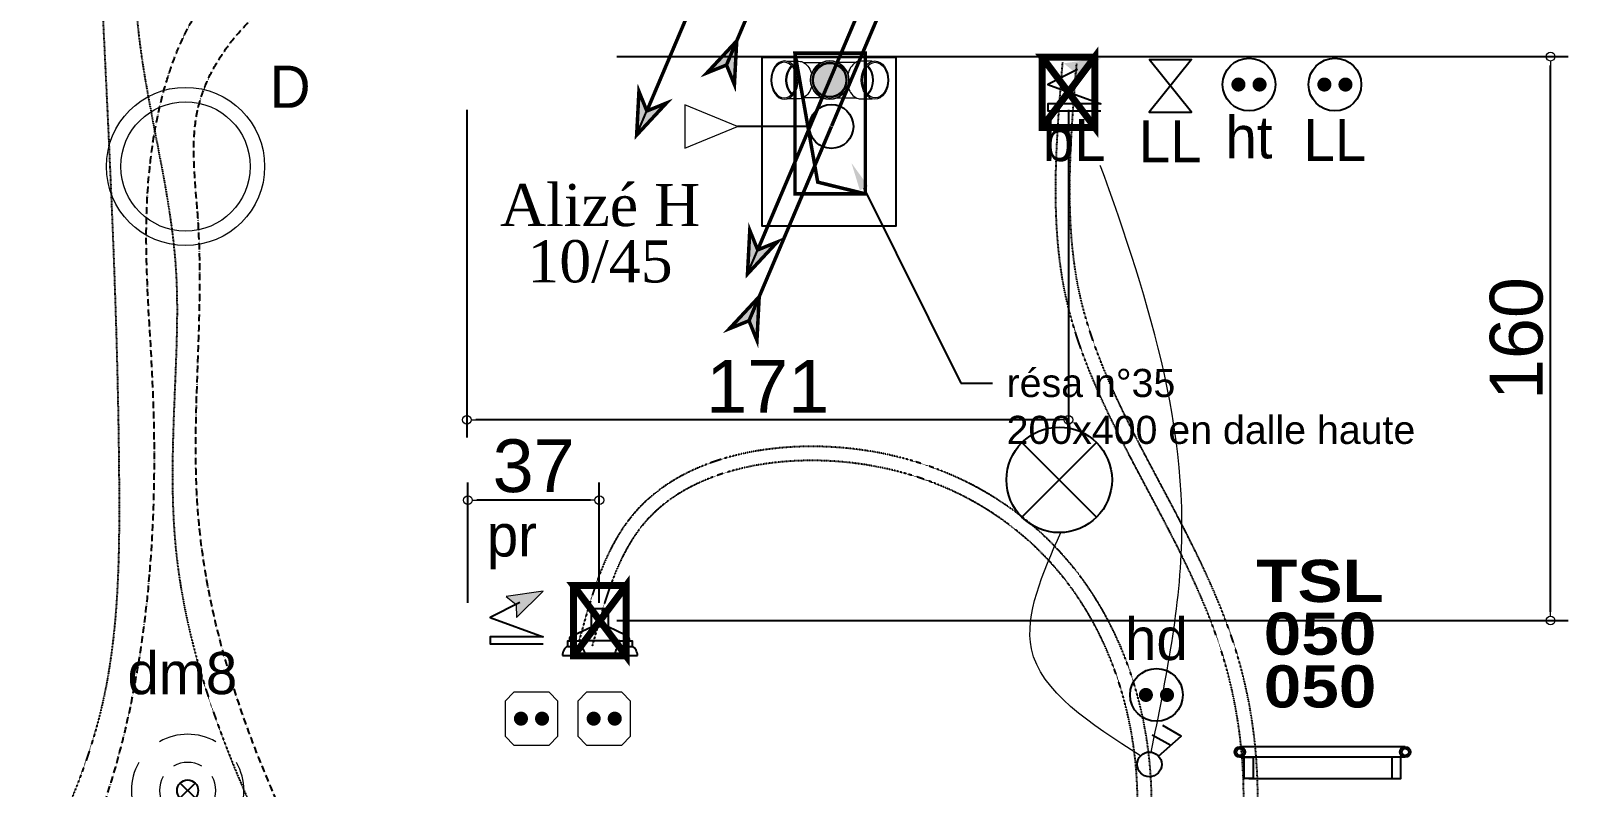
# Model space of a CAD drawing. Header units: millimetres. Extents: x 459337 to 526921, y -375392 to -289779.
# Drawn here: x 468187 to 472566, y -351679 to -349528 of the extents above; entities that cross this region are included whole.
import ezdxf
from ezdxf import colors
from ezdxf.entities.mleader import LeaderData, LeaderLine
from ezdxf.math import Vec2, Vec3

# ---------------------------------------------------------------- set-up
doc = ezdxf.new("R2010")
doc.units = ezdxf.units.MM
doc.set_wipeout_variables(frame=1)
doc.linetypes.add('prlm_ef', pattern=[0.165, 0.1, -0.065])
doc.linetypes.add('prlm_gaz', pattern=[36, 24, -3, 0, -3, 0, -3, 0, -3])
for name, color, linetype, lineweight in [('_GAZELEC-BOITE INCORPO', 36, 'Continuous', 18), ('_GAZELEC-RESERVATION', 1, 'Continuous', 18), ('_GAZELEC-RESERVATION 2', 132, 'Continuous', 18)]:
    doc.layers.add(name, color=color, linetype=linetype, lineweight=lineweight)
for name, color, linetype in [('_GAZELEC-EAU CHAUDE', 1, 'Continuous'), ('GAZ-EU FLECHE', 42, 'Continuous'), ('GAZ-FLECHE VMC', 93, 'Continuous'), ('prlm-CHAUFF-CONV', 20, 'Continuous'), ('prlm-EAU-CHU', 42, 'Continuous'), ('prlm-EAU-EF', 161, 'Continuous'), ('prlm-EAU-EUEV', 25, 'Continuous'), ('prlm-ELEC-CFO', 201, 'Continuous'), ('prlm-GAZ', 20, 'Continuous'), ('prlm-GT', 242, 'Continuous'), ('prlm-MOD', 64, 'Continuous'), ('prlm-VMC', 93, 'Continuous')]:
    doc.layers.add(name, color=color, linetype=linetype)
doc.layers.add('prlm-ZEROPLOT', color=254, linetype='Continuous', plot=False)
doc.styles.add('Arial', font='arial.ttf')
doc.styles.add('prlm-chauff-rad', font='ariblk.ttf', dxfattribs={"height": 12})
doc.styles.add('prlm-elec-cfo', font='comic.ttf', dxfattribs={"height": 12})
doc.styles.add('prlm-vmc', font='pala.ttf', dxfattribs={"height": 14})
doc.styles.get("Standard").update_dxf_attribs({"font": 'arial.ttf'})
doc.dimstyles.new('200', dxfattribs={"dimtxt": 150, "dimasz": 25, "dimexe": 50, "dimexo": 50, "dimgap": 20, "dimtad": 1, "dimdec": 0, "dimlfac": 0.1, "dimdsep": 46, "dimtxsty": 'Arial', "dimblk1": 'DOTBLANK', "dimblk2": 'DOTBLANK', "dimsah": 1, "dimcen": 25, "dimclrd": 5, "dimclre": 5, "dimadec": 0, "dimazin": 0, "dimtfac": 1, "dimtdec": 0, "dimtmove": 0, "dimatfit": 3, "dimldrblk": 'DOTBLANK', "dimfxl": 50, "dimtolj": 1, "dimtzin": 0, "dimarcsym": 0})

# ---------------------------------------------------------------- blocks, each defined once
blk = doc.blocks.new('xi.eu')
at = {"layer": 'prlm-EAU-EUEV', "linetype": 'ByBlock', "lineweight": -2}
h = blk.add_hatch(color=0, dxfattribs=at)
edge = h.paths.add_edge_path()
edge.add_arc((0, 0), 5, 0, 360)
at = {"layer": 'prlm-EAU-EUEV', "color": 0, "linetype": 'ByBlock', "lineweight": 5}
blk.add_circle((0, 0), 5, dxfattribs=at)
blk = doc.blocks.new('xi.cee1')
at = {"layer": 'prlm-EAU-CHU', "color": 0, "lineweight": 13}
for p, q in [((7.43, 5), (2.17, 5)), ((12.09, 5.34), (8.77, 5.34)), ((2.17, -5), (7.43, -5)), ((8.77, -5.34), (12.09, -5.34))]:
    blk.add_line(p, q, dxfattribs=at)
for radius in [5.45, 4.69]:
    blk.add_circle((0, 0), radius, dxfattribs=at)
for centre, radius, start, end in [((10.09, 0.78), 4.99, 122.4397, 169.5051), ((8.79, 2.49), 2.86, 90.508, 118.9381), ((6.35, 0), 5.87, 317.8112, 42.1667), ((6.14, 0), 6.3, 318.9248, 41.0752), ((10.09, -0.78), 4.99, 190.4949, 237.5603), ((8.79, -2.49), 2.86, 241.0619, 269.492)]:
    blk.add_arc(centre, radius, start, end, dxfattribs=at)
for centre, major_axis, ratio in [((12.84, 0), (0, -5.44), 0.708306), ((12.94, 0), (0, -5.05), 0.707331)]:
    blk.add_ellipse(centre, major_axis=major_axis, ratio=ratio, dxfattribs=at)
blk = doc.blocks.new('xi.be')
at = {"layer": 'prlm-VMC', "color": 0, "linetype": 'ByBlock', "lineweight": 5, "flags": 128}
blk.add_lwpolyline([(-6.17, -15), (6.17, -15), (0, 0)], close=True, dxfattribs=at)
at = {"layer": 'prlm-VMC', "color": 0, "linetype": 'ByBlock', "lineweight": 5}
blk.add_solid([(0, -1), (5.17, -14), (-5.17, -14), (0, -1)], dxfattribs=at)
blk = doc.blocks.new('xi.LLrob')
at = {"layer": 'prlm-EAU-EF', "color": 0}
blk.add_lwpolyline([(-6, 7.5), (6, 7.5), (-6, -7.5), (6, -7.5)], close=True, dxfattribs=at)
blk = doc.blocks.new('xi.LL')
at = {"color": 0, "lineweight": 5}
blk.add_wipeout([(-7.5, -7.5), (7.5, -7.5), (7.5, 7.5), (-7.5, 7.5)], dxfattribs=at).dxf.layer = 'prlm-ELEC-CFO'
at = {"layer": 'prlm-ELEC-CFO', "color": 0, "linetype": 'ByBlock', "lineweight": 5, "const_width": 2}
for points in [[(-4, 0, 1), (-2, 0, 1)], [(2, 0, 1), (4, 0, 1)]]:
    blk.add_lwpolyline(points, format="xyb", close=True, dxfattribs=at)
at = {"layer": 'prlm-ELEC-CFO', "color": 0, "linetype": 'ByBlock', "lineweight": -2}
blk.add_circle((0, 0), 7.5, dxfattribs=at)
blk = doc.blocks.new('xi.PCHT')
at = {"color": 0, "lineweight": 5}
blk.add_wipeout([(-7.5, -7.5), (7.5, -7.5), (7.5, 7.5), (-7.5, 7.5)], dxfattribs=at).dxf.layer = 'prlm-ELEC-CFO'
at = {"layer": 'prlm-ELEC-CFO', "color": 0, "linetype": 'ByBlock', "lineweight": 5, "const_width": 2}
for points in [[(-4, 0, 1), (-2, 0, 1)], [(2, 0, 1), (4, 0, 1)]]:
    blk.add_lwpolyline(points, format="xyb", close=True, dxfattribs=at)
at = {"layer": 'prlm-ELEC-CFO', "color": 0, "linetype": 'ByBlock', "lineweight": -2}
blk.add_circle((0, 0), 7.5, dxfattribs=at)
blk = doc.blocks.new('xi.PCHD')
at = {"color": 0, "lineweight": 5}
blk.add_wipeout([(-7.5, -7.5), (7.5, -7.5), (7.5, 7.5), (-7.5, 7.5)], dxfattribs=at).dxf.layer = 'prlm-ELEC-CFO'
at = {"layer": 'prlm-ELEC-CFO', "color": 0, "linetype": 'ByBlock', "lineweight": 5, "const_width": 2}
for points in [[(-4, 0, 1), (-2, 0, 1)], [(2, 0, 1), (4, 0, 1)]]:
    blk.add_lwpolyline(points, format="xyb", close=True, dxfattribs=at)
at = {"layer": 'prlm-ELEC-CFO', "color": 0, "linetype": 'ByBlock', "lineweight": -2}
blk.add_circle((0, 0), 7.5, dxfattribs=at)
blk = doc.blocks.new('xi.PR')
at = {"layer": 'prlm-ELEC-CFO', "lineweight": 5}
blk.add_hatch(color=0, dxfattribs=at).paths.add_polyline_path([(-3, 6), (-0.1, 3.7), (0, 0), (7.5, 7.5)])
at = {"layer": 'prlm-ELEC-CFO', "color": 0, "lineweight": 5, "flags": 128}
blk.add_lwpolyline([(-3, 6), (-0.1, 3.7), (0, 0), (7.5, 7.5)], close=True, dxfattribs=at)
at = {"layer": 'prlm-ELEC-CFO', "color": 0}
blk.add_lwpolyline([(0.95, 4.23), (-7.5, 0), (7.5, -5.5), (-7.5, -5.5), (-7.5, -7.5), (7.5, -7.5)], dxfattribs=at)
blk = doc.blocks.new('xi.DA')
at = {"layer": 'prlm-ELEC-CFO', "color": 0}
for points in [[(0.61, -1.67), (7.04, 4.05), (1.81, 7.01)], [(4.05, 1.39), (-1.17, 4.34)]]:
    blk.add_lwpolyline(points, dxfattribs=at)
blk.add_circle((-2, -4), 3.5, dxfattribs=at)
blk = doc.blocks.new('xi.PTCE')
at = {"layer": 'prlm-ELEC-CFO', "color": 0}
for points in [[(-10.61, 10.61), (10.61, -10.61)], [(10.61, 10.61), (-10.61, -10.61)]]:
    blk.add_lwpolyline(points, dxfattribs=at)
at = {"layer": 'prlm-ELEC-CFO', "color": 0, "linetype": 'ByBlock'}
blk.add_circle((0, 0), 15, dxfattribs=at)
blk = doc.blocks.new('xi.BL')
at = {"color": 0, "lineweight": 5}
blk.add_wipeout([(-7.5, -7.5), (7.5, -7.5), (7.5, 7.5), (-7.5, 7.5)], dxfattribs=at).dxf.layer = 'prlm-ELEC-CFO'
at = {"layer": 'prlm-ELEC-CFO', "lineweight": 5}
blk.add_hatch(color=0, dxfattribs=at).paths.add_polyline_path([(-3, 6), (-0.1, 3.7), (0, 0), (7.5, 7.5)])
at = {"layer": 'prlm-ELEC-CFO', "color": 0}
blk.add_lwpolyline([(0.95, 4.23), (-7.5, 0), (7.5, -5.5), (-7.5, -5.5), (-7.5, -7.5), (7.5, -7.5)], dxfattribs=at)
blk = doc.blocks.new('xi.dchrob')
at = {"layer": 'prlm-MOD', "color": 161}
for p, q in [((8.16, -2.3), (8.16, 2.3)), ((13.38, 1.16), (13.38, -1.16))]:
    blk.add_line(p, q, dxfattribs=at)
for points in [[(0, 10.66), (0, 4.16)], [(4.19, -5.66), (4.19, 5.66)], [(5.77, 7.56), (8.16, 2.38)], [(0, -4.16), (0, -10.66)], [(5.77, -7.26), (8.16, -2.37)]]:
    blk.add_lwpolyline(points, dxfattribs=at)
for points in [[(2.5, 9.16), (4.19, 9.16), (4.19, 5.66), (2.5, 5.66)], [(13.38, -2.37), (8.16, -2.37), (8.16, 2.38), (13.38, 2.38)], [(2.5, -5.66), (4.19, -5.66), (4.19, -9.16), (2.5, -9.16)]]:
    blk.add_lwpolyline(points, close=True, dxfattribs=at)
for centre, radius, start, end in [((0, 7.41), 3.25, 32.579, 90), ((0, 7.41), 3.25, 270, 327.421), ((4.65, 7.56), 1.13, 0, 114.0743), ((0, -7.41), 3.25, 32.579, 90), ((4.65, -7.26), 1.13, 245.9257, 360), ((0, -7.41), 3.25, 270, 327.421)]:
    blk.add_arc(centre, radius, start, end, dxfattribs=at)
blk = doc.blocks.new('xi.PCGTL')
at = {"layer": 'prlm-ELEC-CFO', "color": 0, "lineweight": 0}
blk.add_lwpolyline([(-7.5, -5), (-5, -7.5), (5, -7.5), (7.5, -5), (7.5, 5), (5, 7.5), (-5, 7.5), (-7.5, 5)], close=True, dxfattribs=at)
at = {"layer": 'prlm-ELEC-CFO', "color": 0, "linetype": 'ByBlock', "lineweight": 5, "const_width": 2}
for points in [[(-4, 0, 1), (-2, 0, 1)], [(2, 0, 1), (4, 0, 1)]]:
    blk.add_lwpolyline(points, format="xyb", close=True, dxfattribs=at)
blk = doc.blocks.new('xi.tsl-050-050')
at = {"layer": 'prlm-CHAUFF-CONV', "linetype": 'ByBlock', "lineweight": -2}
h = blk.add_hatch(color=0, dxfattribs=at)
edge = h.paths.add_edge_path()
edge.add_arc((-23.5, 7.5), 1.5, 0, 360)
edge = h.paths.add_edge_path(flags=17)
edge.add_arc((-23.5, 7.5), 1, 0, 360)
edge = h.paths.add_edge_path()
edge.add_arc((23.5, 7.5), 1.5, 0, 360)
edge = h.paths.add_edge_path(flags=17)
edge.add_arc((23.5, 7.5), 1, 0, 360)
at = {"layer": 'prlm-CHAUFF-CONV', "color": 0, "linetype": 'ByBlock', "lineweight": -2, "flags": 128}
for points in [[(23.5, 9), (-23.5, 9)], [(23.5, 6), (-23.5, 6)]]:
    blk.add_lwpolyline(points, dxfattribs=at)
at = {"layer": 'prlm-CHAUFF-CONV', "color": 0, "linetype": 'ByBlock', "lineweight": -2}
for points in [[(-19.73, 0), (-22.27, 0), (-22.27, 6), (-19.73, 6)], [(19.73, 0), (22.27, 0), (22.27, 6), (19.73, 6)]]:
    blk.add_lwpolyline(points, close=True, dxfattribs=at)
for centre, radius in [((-23.5, 7.5), 1.5), ((23.5, 7.5), 1.5), ((-23.5, 7.5), 1), ((23.5, 7.5), 1)]:
    blk.add_circle(centre, radius, dxfattribs=at)
at = {"layer": 'prlm-ZEROPLOT', "linetype": 'ByBlock', "lineweight": -2, "flags": 128}
blk.add_lwpolyline([(-21, 0), (21, 0)], dxfattribs=at)
blk = doc.blocks.new('xi.dm8')
at = {"layer": 'prlm-ELEC-CFO', "color": 0}
for points in [[(-2.12, 2.12), (2.12, -2.12)], [(2.12, 2.12), (-2.12, -2.12)]]:
    blk.add_lwpolyline(points, dxfattribs=at)
blk.add_circle((0, 0), 3, dxfattribs=at)
at = {"layer": 'prlm-ELEC-CFO', "color": 0, "lineweight": 13}
for radius, start, end in [(16, 60, 120), (16, 150, 210), (8, 60, 120), (16, 330, 30), (8, 150, 210), (8, 330, 30), (8, 240, 300), (16, 240, 300)]:
    blk.add_arc((0, 0), radius, start, end, dxfattribs=at)
blk = doc.blocks.new('xi.lumD')
at = {"layer": 'prlm-ELEC-CFO', "color": 0, "linetype": 'ByBlock', "lineweight": 13}
for radius in [22.49, 18.39]:
    blk.add_circle((0, 0), radius, dxfattribs=at)
blk = doc.blocks.new('FLECHE2')
h = blk.add_hatch(color=256)
h.dxf.hatch_style = 1
h.paths.add_polyline_path([(496271.9, -370023.3), (496278.4, -369899.2), (496300.9, -369954.8), (496356.5, -369932.3)])
at = {"const_width": 10}
for points in [[(496066.7, -370507.2), (496300.9, -369954.8), (496356.5, -369932.3), (496271.9, -370023.3), (496300.9, -369954.8), (496278.4, -369899.2), (496271.9, -370023.3), (496356.5, -369932.3), (496300.9, -369954.8), (496278.4, -369899.2), (496271.9, -370023.3)], [(496271.9, -370023.3), (496278.4, -369899.2), (496300.9, -369954.8), (496356.5, -369932.3), (496271.9, -370023.3)]]:
    blk.add_lwpolyline(points, dxfattribs=at)
blk = doc.blocks.new('FLECHE1')
h = blk.add_hatch(color=256)
h.dxf.hatch_style = 1
h.paths.add_polyline_path([(495907.1, -370439.6), (495913.6, -370315.5), (495936.1, -370371.1), (495991.7, -370348.6)])
for p, q in [((495907.1, -370439.6), (496141.3, -369887.2)), ((495913.6, -370315.5), (495907.1, -370439.6)), ((495913.6, -370315.5), (495907.1, -370439.6)), ((495991.7, -370348.6), (495907.1, -370439.6)), ((495907.1, -370439.6), (495991.7, -370348.6)), ((495936.1, -370371.1), (495913.6, -370315.5)), ((495936.1, -370371.1), (495913.6, -370315.5)), ((495936.1, -370371.1), (495991.7, -370348.6)), ((495991.7, -370348.6), (495936.1, -370371.1)), ((495907.1, -370439.6), (495936.1, -370371.1))]:
    blk.add_line(p, q)
at = {"const_width": 10}
for points in [[(495936.1, -370371.1), (496141.3, -369887.2)], [(495907.1, -370439.6), (495913.6, -370315.5), (495936.1, -370371.1), (495991.7, -370348.6), (495907.1, -370439.6)]]:
    blk.add_lwpolyline(points, dxfattribs=at)
blk = doc.blocks.new('_DOTBLANK')
at = {"color": 0, "linetype": 'ByBlock'}
blk.add_line((-0.5, 0), (-1, 0), dxfattribs=at)
blk.add_circle((0, 0), 0.5, dxfattribs=at)
blk = doc.blocks.new('*D124')
at = {"layer": '_GAZELEC-BOITE INCORPO', "color": 5, "lineweight": -2, "transparency": 16777216}
for p, q in [((469426.4, -349753), (469426.4, -350684.6)), ((471136.5, -349753), (471136.5, -350684.6)), ((471111.5, -350634.6), (469451.4, -350634.6))]:
    blk.add_line(p, q, dxfattribs=at)
at = {"layer": '_GAZELEC-BOITE INCORPO', "color": 5, "lineweight": -2, "transparency": 16777216, "xscale": 25, "yscale": 25, "zscale": 25, "rotation": 180}
blk.add_blockref('_DOTBLANK', (469426.4, -350634.6), dxfattribs=at)
at = {"layer": '_GAZELEC-BOITE INCORPO', "color": 5, "lineweight": -2, "transparency": 16777216, "xscale": 25, "yscale": 25, "zscale": 25}
blk.add_blockref('_DOTBLANK', (471136.5, -350634.6), dxfattribs=at)
at = {"layer": '_GAZELEC-BOITE INCORPO', "color": 0, "transparency": 16777216, "insert": (470281.5, -350539.3), "char_height": 150, "attachment_point": 5, "style": 'Arial'}
blk.add_mtext('\\A1;171', dxfattribs=at)
blk = doc.blocks.new('*D125')
at = {"layer": '_GAZELEC-BOITE INCORPO', "color": 5, "lineweight": -2, "transparency": 16777216}
for p, q in [((469429.3, -351155.1), (469429.3, -350812.9)), ((469802.9, -351155.1), (469802.9, -350812.9)), ((469777.9, -350862.9), (469454.3, -350862.9))]:
    blk.add_line(p, q, dxfattribs=at)
at = {"layer": '_GAZELEC-BOITE INCORPO', "color": 5, "lineweight": -2, "transparency": 16777216, "xscale": 25, "yscale": 25, "zscale": 25, "rotation": 180}
blk.add_blockref('_DOTBLANK', (469429.3, -350862.9), dxfattribs=at)
at = {"layer": '_GAZELEC-BOITE INCORPO', "color": 5, "lineweight": -2, "transparency": 16777216, "xscale": 25, "yscale": 25, "zscale": 25}
blk.add_blockref('_DOTBLANK', (469802.9, -350862.9), dxfattribs=at)
at = {"layer": '_GAZELEC-BOITE INCORPO', "color": 0, "transparency": 16777216, "insert": (469616.1, -350766.2), "char_height": 150, "attachment_point": 5, "style": 'Arial'}
blk.add_mtext('\\A1;37', dxfattribs=at)
blk = doc.blocks.new('*D126')
at = {"layer": '_GAZELEC-BOITE INCORPO', "color": 5, "lineweight": -2, "transparency": 16777216}
for p, q in [((469852.8, -349601.8), (472557.2, -349601.8)), ((472507.2, -351180.1), (472507.2, -349626.8)), ((469852.9, -351205.1), (472557.2, -351205.1))]:
    blk.add_line(p, q, dxfattribs=at)
at = {"layer": '_GAZELEC-BOITE INCORPO', "color": 5, "lineweight": -2, "transparency": 16777216, "xscale": 25, "yscale": 25, "zscale": 25}
for p, rotation in [((472507.2, -349601.8), 90), ((472507.2, -351205.1), 270)]:
    blk.add_blockref('_DOTBLANK', p, dxfattribs=dict(at, rotation=rotation))
at = {"layer": '_GAZELEC-BOITE INCORPO', "color": 0, "transparency": 16777216, "insert": (472410.6, -350403.5), "char_height": 150, "attachment_point": 5, "rotation": 90, "style": 'Arial'}
blk.add_mtext('\\A1;160', dxfattribs=at)

msp = doc.modelspace()

# ---------------------------------------------------------------- linework, layer by layer
at = {"layer": '_GAZELEC-BOITE INCORPO', "const_width": 20}
msp.add_lwpolyline([(469779.331, -351105.969), (469729.331, -351105.973), (469729.343, -351305.966), (469879.343, -351305.963), (469879.331, -351105.963), (469729.331, -351105.973), (469879.343, -351305.963), (469879.325, -351105.963), (469729.343, -351305.966)], dxfattribs=at)
at = {"layer": '_GAZELEC-RESERVATION 2', "const_width": 10}
msp.add_lwpolyline([(470459.024, -349592.064), (470359.024, -349592.064), (470359.024, -349992.064), (470559.024, -349992.064), (470559.024, -349592.064), (470359.024, -349592.064), (470423.86, -349958.75), (470559.024, -349992.064)], dxfattribs=at)
at = {"layer": 'prlm-ELEC-CFO', "lineweight": 13}
msp.add_spline([(472219.618, -351858.117), (472278.396, -352123.413), (473344.403, -352155.839), (474292.958, -351295.984)], degree=3, dxfattribs=at)
at = {"layer": 'prlm-GT', "ltscale": 50}
msp.add_lwpolyline([(470265.944, -349603.06), (470646.13, -349603.06), (470646.13, -350083.841), (470265.944, -350083.841)], close=True, dxfattribs=at)
at = {"layer": 'prlm-VMC'}
msp.add_lwpolyline([(470400.193, -349800.436), (470195.786, -349800.527)], dxfattribs=at)
msp.add_circle((470462.693, -349800.436), 62.5, dxfattribs=at)

# ---------------------------------------------------------------- block references
at = {"layer": 'GAZ-EU FLECHE'}
for name, p in [('FLECHE2', (-25608.299, 20839.783)), ('FLECHE1', (-25998.046, 20614.679)), ('FLECHE1', (-25682.939, 20219.721))]:
    msp.add_blockref(name, p, dxfattribs=at)
at = {"layer": 'GAZ-FLECHE VMC', "rotation": 180}
for name, p in [('FLECHE2', (966465.361, -719580.44)), ('FLECHE1', (966604.536, -719686.498))]:
    msp.add_blockref(name, p, dxfattribs=at)
at = {"layer": 'prlm-CHAUFF-CONV', "xscale": 10, "yscale": 10, "zscale": 10}
msp.add_blockref('xi.tsl-050-050', (471859.076, -351654.131), dxfattribs=at)
at = {"layer": 'prlm-EAU-CHU', "yscale": 10, "zscale": 10}
for xscale in [-10, 10]:
    msp.add_blockref('xi.cee1', (470457.84, -349668.564), dxfattribs=dict(at, xscale=xscale))
at = {"layer": 'prlm-EAU-EF', "xscale": 10, "yscale": 10, "zscale": 10}
msp.add_blockref('xi.LLrob', (471426.093, -349685.152), dxfattribs=at)
at = {"layer": 'prlm-EAU-EUEV', "xscale": -10, "yscale": 10, "zscale": 10, "rotation": 1.550815592439667}
msp.add_blockref('xi.eu', (470457.84, -349668.564), dxfattribs=at)
at = {"layer": 'prlm-ELEC-CFO', "xscale": 10, "yscale": 10, "zscale": 10}
for name, p in [('xi.PTCE', (471110.456, -350805.37)), ('xi.PR', (469567.808, -351196.578)), ('xi.PCGTL', (469610.081, -351484.266)), ('xi.PCGTL', (469816.731, -351484.266)), ('xi.dm8', (468632.546, -351688.562))]:
    msp.add_blockref(name, p, dxfattribs=at)
at = {"layer": 'prlm-MOD', "xscale": 10, "yscale": 10, "zscale": 10, "rotation": 90.0000000000001}
msp.add_blockref('xi.dchrob', (469804.632, -351305.064), dxfattribs=at)
at = {"layer": 'prlm-VMC', "xscale": 10, "yscale": 10, "zscale": 10, "rotation": 269.9999999999997}
msp.add_blockref('xi.be', (470195.786, -349800.527), dxfattribs=at)

# ---------------------------------------------------------------- texts
at = {"layer": 'prlm-CHAUFF-CONV', "lineweight": 20, "insert": (471851.833, -351243.443), "char_height": 120, "width": 328.23602, "attachment_point": 5, "line_spacing_factor": 0.75, "style": 'prlm-chauff-rad', "bg_fill": 3, "box_fill_scale": 1.1, "bg_fill_color": 256, "bg_fill_transparency": 0}
msp.add_mtext('TSL\\P050\\P050', dxfattribs=at)
at = {"layer": 'prlm-ELEC-CFO', "lineweight": 20, "char_height": 120, "line_spacing_factor": 0.8, "style": 'prlm-elec-cfo', "bg_fill": 3, "bg_fill_color": 256, "bg_fill_transparency": 0}
for s, insert, attachment_point, box_fill_scale in [('D', (468924.032, -349627.435), 2, 0.95), ('ht', (471649.832, -349831.951), 5, 1.1), ('LL', (471894.088, -349838.751), 5, 1.1), ('pr', (469554.416, -350981.248), 5, 1.1), ('hd', (471386.68, -351258.517), 5, 1.1), ('dm8', (468617.549, -351294.676), 2, 0.95)]:
    msp.add_mtext(s, dxfattribs=dict(at, insert=insert, attachment_point=attachment_point, box_fill_scale=box_fill_scale))
at = {"layer": 'prlm-VMC', "ltscale": 25, "insert": (469804.974, -350104.677), "char_height": 120, "width": 586.14744, "attachment_point": 5, "line_spacing_factor": 0.8, "style": 'prlm-vmc', "bg_fill": 2}
msp.add_mtext('Alizé H 10/45', dxfattribs=at)

# ---------------------------------------------------------------- next in the draw order: linework, layer by layer
at = {"layer": 'prlm-EAU-EF', "linetype": 'prlm_ef'}
for points in [[(469579.044, -337789.11), (469274.917, -337764.255), (468782.586, -337873.549), (468460.106, -338168.281), (468354.431, -338513.903), (468354.431, -338790.474), (468354.431, -340221.762), (468354.431, -341253.254), (468354.431, -342936.662), (468354.431, -344533.06), (468354.431, -346675.932), (468354.431, -348576.244), (468437.473, -350810.428), (468384.298, -351466.634), (468078.505, -352166.475), (467670.714, -352999.11), (467393.226, -353747.578), (467260.897, -354663.563)], [(469566.012, -337826.719), (469319.567, -337812.308), (468786.442, -337948.599), (468604.704, -338152.464), (468501.515, -338378.401), (468484.126, -338670.46), (468484.126, -339021.511), (468484.126, -340080.641), (468484.126, -342375.948), (468484.126, -344353.326), (468484.126, -347210.702), (468484.126, -349072.048), (468484.126, -349245.969), (468484.126, -349419.89), (468598.912, -350206.839), (468598.912, -350472.755), (468598.912, -351002.912), (468847.438, -351809.855), (469263.579, -352569.897), (469629.871, -353234.041), (469825.232, -353843.507), (469914.609, -354372.214), (469950.768, -354745.658)]]:
    msp.add_spline(points, degree=3, dxfattribs=at)
at = {"layer": 'prlm-GAZ', "linetype": 'prlm_gaz', "ltscale": 0.8}
for points in [[(469956.041, -354737.497), (469956.041, -354559.765), (469726.702, -353303.578), (469059.302, -352069.563), (468661.788, -350892.689), (468661.788, -350058.449), (468661.788, -349750.409), (469042.697, -349342.605), (469812.111, -349339.278)], [(467299.378, -354704.031), (467364.891, -354240.363), (467928.586, -352694.697), (468407.003, -351690.96), (468533.033, -350525.62), (468533.033, -349852.29), (468775.313, -349350.944), (469240.275, -349257.599), (469820.055, -349308.943)]]:
    msp.add_spline(points, degree=3, dxfattribs=at)

# ---------------------------------------------------------------- next in the draw order: block references
at = {"layer": 'GAZ-FLECHE VMC', "rotation": 180}
msp.add_blockref('FLECHE2', (966529.364, -720307.672), dxfattribs=at)
at = {"layer": 'prlm-ELEC-CFO', "xscale": 10, "yscale": 10, "zscale": 10}
for name, p in [('xi.PCHT', (471649.892, -349681.191)), ('xi.LL', (471894.15, -349681.287)), ('xi.lumD', (468626.458, -349914.158)), ('xi.PCHD', (471386.751, -351416.838))]:
    msp.add_blockref(name, p, dxfattribs=at)

# ---------------------------------------------------------------- next in the draw order: texts
at = {"layer": 'prlm-EAU-EF', "lineweight": 20, "insert": (471426.031, -349842.616), "char_height": 120, "attachment_point": 5, "line_spacing_factor": 0.8, "style": 'prlm-elec-cfo', "bg_fill": 3, "box_fill_scale": 1.1, "bg_fill_color": 256, "bg_fill_transparency": 0}
msp.add_mtext('LL', dxfattribs=at)

# ---------------------------------------------------------------- next in the draw order: dimensions: what is measured, and where the dimension line sits
at = {"layer": '_GAZELEC-BOITE INCORPO'}
dim = msp.add_linear_dim(base=(469429.329, -350862.885), p1=(469802.888, -351205.121), p2=(469429.329, -351205.121), dimstyle='200', dxfattribs=at)
dim.commit()
dim.dimension.update_dxf_attribs({"geometry": '*D125', "text_midpoint": (469616.108, -350766.248)})

# ---------------------------------------------------------------- next in the draw order: leaders
at = {"layer": '_GAZELEC-RESERVATION', "color": 6}
ml = msp.add_multileader_mtext('Standard', dxfattribs=at)
ml.set_content('résa n°43\\P200x400 en dalle haute', color=6)
ml.set_leader_properties()
ml.build(insert=Vec2(0, 0))
ml.multileader.update_dxf_attribs({"has_text_frame": 1, "arrow_head_size": 80, "scale": 20})
ctx = ml.context
ctx.base_point, ctx.scale, ctx.char_height, ctx.arrow_head_size, ctx.landing_gap_size, ctx.plane_origin = Vec3(463886.698, -350607.164), 20, 80, 80, 40, Vec3(458178.953, -350408.787)
notes = []
notes.append((ctx, [(0, (1, 1, 0), (465210.704, -350607.164), (-1, 0), 89.845, [(0, [(465363.365, -350049.57)], 0, [])])]))
ctx.mtext.insert, ctx.mtext.width, ctx.mtext.flow_direction = Vec3(463926.698, -350566.482), 1568.85041, 5
for ctx, leaders in notes:
    for number, flags, end, landing, length, lines in leaders:
        leader = LeaderData()
        leader.index, (leader.has_last_leader_line, leader.has_dogleg_vector, leader.attachment_direction) = number, flags
        leader.last_leader_point, leader.dogleg_vector, leader.dogleg_length = Vec3(end), Vec3(landing), length
        for number, points, colour, breaks in lines:
            line = LeaderLine()
            line.index, line.vertices, line.color, line.breaks = number, Vec3.list(points), colors.encode_raw_color(colour), breaks
            leader.lines.append(line)
        ctx.leaders.append(leader)

# ---------------------------------------------------------------- next in the draw order: linework, layer by layer
at = {"layer": '_GAZELEC-EAU CHAUDE', "linetype": 'prlm_ef'}
msp.add_spline([(469963.478, -354728.363), (470012.454, -354360.259), (470869.375, -352653.357), (471273.351, -352068.923), (471167.599, -351145.167), (470593.812, -350768.282), (469933.896, -350924.518), (469782.95, -351276.873)], degree=3, dxfattribs=at)
at = {"layer": 'prlm-EAU-EF', "linetype": 'prlm_ef'}
msp.add_open_spline([(470003.237, -354732.75), (470008.379, -354686.138), (470013.507, -354639.654), (470022.374, -354565.787), (470025.839, -354538.264), (470032.736, -354487.247), (470036.105, -354463.727), (470042.733, -354420.662), (470045.921, -354401.091), (470051.586, -354368.482), (470053.954, -354355.409), (470058.886, -354329.294), (470061.447, -354316.256), (470069.415, -354277.2), (470075.104, -354251.241), (470093.276, -354173.604), (470106.864, -354122.169), (470151.819, -353968.886), (470187.379, -353868.063), (470268.47, -353669.478), (470314, -353571.715), (470443.699, -353322.059), (470534.678, -353172.815), (470653.051, -353001.519), (470672.095, -352974.582), (470730.097, -352894.321), (470769.922, -352841.549), (470825.35, -352770.987), (470840.063, -352752.52), (470866.051, -352720.351), (470877.272, -352706.604), (470895.705, -352684.251), (470902.875, -352675.614), (470917.281, -352658.359), (470924.514, -352649.742), (470946.276, -352623.906), (470960.866, -352606.701), (471007.208, -352551.987), (471038.974, -352514.38), (471100.905, -352437.925), (471131.07, -352399.077), (471188.106, -352319.104), (471214.979, -352277.977), (471257.817, -352202.67), (471274.851, -352169.189), (471296, -352120.844), (471301.699, -352106.961), (471310.647, -352083.55), (471314.074, -352074.127), (471320.627, -352055.148), (471323.757, -352045.588), (471332.704, -352016.716), (471338.082, -351997.21), (471352.472, -351938.053), (471359.742, -351897.76), (471369.714, -351816.156), (471372.416, -351774.844), (471373.495, -351675.129), (471369.686, -351616.561), (471353.305, -351500.639), (471340.732, -351443.284), (471306.874, -351331.682), (471285.588, -351277.435), (471249.451, -351204.553), (471238.229, -351183.815), (471217.687, -351149.021), (471208.72, -351134.727), (471190.033, -351106.702), (471180.32, -351092.981), (471150.106, -351052.722), (471128.533, -351027.091), (471058.028, -350952.202), (471004.668, -350907.248), (470888.163, -350830.104), (470825.02, -350797.913), (470737.574, -350765.281), (470716.909, -350758.358), (470678.07, -350746.8), (470659.992, -350741.977), (470627.854, -350734.383), (470613.892, -350731.398), (470570.884, -350723.166), (470541.454, -350718.849), (470470.803, -350711.586), (470429.352, -350709.785), (470346.823, -350711.309), (470305.743, -350714.633), (470225.297, -350726.779), (470185.928, -350735.6), (470120.407, -350756.045), (470093.539, -350766.286), (470042.031, -350790.188), (470017.39, -350803.85), (469975.409, -350831.875), (469957.574, -350845.609), (469934.623, -350866.205), (469928.528, -350871.994), (469916.714, -350883.892), (469910.994, -350889.998), (469902.422, -350899.721), (469899.446, -350903.212), (469893.619, -350910.273), (469890.765, -350913.846), (469882.381, -350924.685), (469877.025, -350932.069), (469860.658, -350956.035), (469850.464, -350973.145), (469831.764, -351008.371), (469823.257, -351026.488), (469807.553, -351063.454), (469800.355, -351082.303), (469786.914, -351120.48), (469780.671, -351139.809), (469766.527, -351186.173), (469758.91, -351213.315), (469749.09, -351249.029), (469746.724, -351257.693), (469744.363, -351266.335)], degree=3, knots=[0, 0, 0, 0, 140.41537501, 140.41537501, 224.18692041, 224.18692041, 296.24840443, 296.24840443, 356.61133791, 356.61133791, 397.16592734, 397.16592734, 437.72051677, 437.72051677, 518.82969563, 518.82969563, 681.04805334, 681.04805334, 1005.48476877, 1005.48476877, 1329.9214842, 1329.9214842, 1848.67275596, 1848.67275596, 1946.23766399, 1946.23766399, 2141.36748007, 2141.36748007, 2211.03523056, 2211.03523056, 2263.39565829, 2263.39565829, 2296.5328017, 2296.5328017, 2329.66994512, 2329.66994512, 2395.94423195, 2395.94423195, 2540.11138079, 2540.11138079, 2684.27852963, 2684.27852963, 2828.44567847, 2828.44567847, 2938.04416227, 2938.04416227, 2981.38551717, 2981.38551717, 3010.13406801, 3010.13406801, 3038.88261884, 3038.88261884, 3096.37972051, 3096.37972051, 3211.37392384, 3211.37392384, 3326.36812718, 3326.36812718, 3487.8070664, 3487.8070664, 3649.24600562, 3649.24600562, 3810.68494484, 3810.68494484, 3876.73613439, 3876.73613439, 3924.19857956, 3924.19857956, 3971.66102474, 3971.66102474, 4066.58591509, 4066.58591509, 4263.79580572, 4263.79580572, 4461.00569635, 4461.00569635, 4520.62332508, 4520.62332508, 4571.23453099, 4571.23453099, 4609.46185118, 4609.46185118, 4687.95470843, 4687.95470843, 4796.28266257, 4796.28266257, 4904.61061671, 4904.61061671, 5012.93857086, 5012.93857086, 5092.24379047, 5092.24379047, 5171.54901008, 5171.54901008, 5235.72858894, 5235.72858894, 5259.77731154, 5259.77731154, 5283.68717189, 5283.68717189, 5296.78131277, 5296.78131277, 5309.87545364, 5309.87545364, 5336.0637354, 5336.0637354, 5393.27676027, 5393.27676027, 5450.48978515, 5450.48978515, 5507.70281003, 5507.70281003, 5564.9158349, 5564.9158349, 5644.10339537, 5644.10339537, 5669.50935553, 5669.50935553, 5669.50935553, 5669.50935553], dxfattribs=at)
at = {"layer": 'prlm-ELEC-CFO', "lineweight": 13}
for points in [[(471371.645, -351579.671), (471459.114, -350959.881), (471170.272, -349755.995)], [(471341.773, -351589.813), (471031.514, -351285.339), (471114.716, -350955.31)]]:
    msp.add_spline(points, degree=3, dxfattribs=at)

# ---------------------------------------------------------------- next in the draw order: block references
at = {"layer": 'prlm-ELEC-CFO', "xscale": 10, "yscale": 10, "zscale": 10}
msp.add_blockref('xi.DA', (471386.754, -351574.328), dxfattribs=at)

# ---------------------------------------------------------------- next in the draw order: texts
at = {"layer": 'prlm-ELEC-CFO', "lineweight": 20, "insert": (471153.156, -349839.823), "char_height": 120, "attachment_point": 5, "line_spacing_factor": 0.8, "style": 'prlm-elec-cfo', "bg_fill": 3, "box_fill_scale": 1.1, "bg_fill_color": 256, "bg_fill_transparency": 0}
msp.add_mtext('bL', dxfattribs=at)

# ---------------------------------------------------------------- next in the draw order: block references
at = {"layer": 'prlm-ELEC-CFO', "xscale": 10, "yscale": 10, "zscale": 10}
msp.add_blockref('xi.BL', (471153.218, -349680.995), dxfattribs=at)

# ---------------------------------------------------------------- next in the draw order: leaders
at = {"layer": '_GAZELEC-RESERVATION', "color": 6}
ml = msp.add_multileader_mtext('Standard', dxfattribs=at)
ml.set_content('résa n°35\\P200x400 en dalle haute', color=6)
ml.set_leader_properties()
ml.build(insert=Vec2(0, 0))
ml.multileader.update_dxf_attribs({"has_text_frame": 1, "arrow_head_size": 80, "scale": 20})
ctx = ml.context
ctx.base_point, ctx.scale, ctx.char_height, ctx.arrow_head_size, ctx.landing_gap_size, ctx.plane_origin = Vec3(470920.772, -350530.475), 20, 80, 80, 40, Vec3(465213.027, -350332.097)
notes = []
notes.append((ctx, [(1, (1, 1, 0), (470830.927, -350530.475), (1, 0), 89.845, [(0, [(470519.669, -349904.231)], 0, [])])]))
ctx.mtext.insert, ctx.mtext.width, ctx.mtext.flow_direction = Vec3(470960.772, -350489.792), 1568.85041, 5
for ctx, leaders in notes:
    for number, flags, end, landing, length, lines in leaders:
        leader = LeaderData()
        leader.index, (leader.has_last_leader_line, leader.has_dogleg_vector, leader.attachment_direction) = number, flags
        leader.last_leader_point, leader.dogleg_vector, leader.dogleg_length = Vec3(end), Vec3(landing), length
        for number, points, colour, breaks in lines:
            line = LeaderLine()
            line.index, line.vertices, line.color, line.breaks = number, Vec3.list(points), colors.encode_raw_color(colour), breaks
            leader.lines.append(line)
        ctx.leaders.append(leader)

# ---------------------------------------------------------------- next in the draw order: linework, layer by layer
at = {"layer": '_GAZELEC-BOITE INCORPO', "const_width": 20}
msp.add_lwpolyline([(471111.514, -349603.033), (471061.514, -349603.036), (471061.527, -349803.03), (471211.527, -349803.026), (471211.514, -349603.026), (471061.514, -349603.036), (471211.527, -349803.026), (471211.508, -349603.026), (471061.527, -349803.03)], dxfattribs=at)
at = {"layer": '_GAZELEC-EAU CHAUDE', "linetype": 'prlm_ef'}
msp.add_spline([(470031.685, -354742.436), (470109.4, -354286.059), (470752.432, -353212.809), (471503.458, -352315.814), (471585.036, -351337.632), (471129.674, -350285.85), (471120.35, -349617.827)], degree=3, dxfattribs=at)
at = {"layer": 'prlm-EAU-EF', "linetype": 'prlm_ef'}
msp.add_open_spline([(470071.37, -354747.45), (470077.863, -354696.055), (470084.334, -354644.847), (470098.651, -354543.238), (470106.496, -354492.836), (470124.947, -354393.263), (470135.552, -354344.095), (470160.874, -354247.388), (470175.648, -354199.618), (470221.232, -354070.988), (470255.896, -353991.288), (470335.099, -353835.464), (470379.637, -353759.342), (470476.821, -353610.804), (470529.465, -353538.389), (470641.055, -353397.401), (470700.001, -353328.827), (470773.671, -353248.65), (470786.248, -353235.148), (470811.587, -353208.28), (470824.346, -353194.913), (470862.835, -353154.975), (470888.776, -353128.566), (470965.952, -353050.71), (471017.562, -352999.569), (471119.51, -352896.427), (471169.849, -352844.425), (471266.934, -352737.823), (471313.681, -352683.222), (471392.076, -352581.476), (471424.841, -352535.145), (471485.379, -352438.88), (471513.152, -352388.945), (471544.5, -352322.601), (471550.974, -352308.24), (471563.436, -352279.243), (471569.426, -352264.605), (471586.666, -352220.305), (471597.188, -352190.258), (471625.809, -352098.851), (471640.962, -352036.225), (471663.218, -351909.049), (471670.321, -351844.497), (471676.253, -351714.91), (471675.082, -351649.874), (471664.209, -351520.763), (471654.508, -351456.688), (471636.288, -351375.51), (471631.803, -351357.297), (471624.014, -351328.319), (471620.949, -351317.476), (471614.563, -351295.911), (471611.242, -351285.184), (471600.919, -351253.164), (471593.558, -351232.032), (471566.978, -351160.405), (471545.773, -351110.858), (471500.495, -351013.463), (471476.421, -350965.614), (471427.272, -350871.031), (471402.196, -350824.298), (471352.871, -350731.4), (471328.621, -350685.235), (471282.738, -350592.967), (471261.105, -350546.864), (471222.197, -350454.243), (471204.921, -350407.726), (471186.17, -350345.993), (471181.984, -350331.19), (471174.798, -350303.566), (471171.714, -350290.759), (471163.221, -350252.198), (471158.543, -350226.174), (471150.921, -350173.53), (471147.977, -350146.911), (471141.809, -350071.369), (471140.291, -350021.839), (471140.733, -349921.445), (471142.692, -349870.583), (471148.599, -349767.953), (471152.546, -349716.186), (471157.877, -349649.824), (471159.047, -349635.456), (471160.218, -349621.074)], degree=3, knots=[0, 0, 0, 0, 154.47167113, 154.47167113, 308.94334225, 308.94334225, 463.41501338, 463.41501338, 617.88668451, 617.88668451, 884.5209098, 884.5209098, 1151.15513509, 1151.15513509, 1417.78936038, 1417.78936038, 1684.42358567, 1684.42358567, 1738.83378285, 1738.83378285, 1793.24398003, 1793.24398003, 1902.06437439, 1902.06437439, 2115.34678144, 2115.34678144, 2328.6291885, 2328.6291885, 2541.91159555, 2541.91159555, 2710.77428965, 2710.77428965, 2879.63698376, 2879.63698376, 2925.64215543, 2925.64215543, 2971.6473271, 2971.6473271, 3063.65767045, 3063.65767045, 3247.67835714, 3247.67835714, 3431.69904383, 3431.69904383, 3615.71973052, 3615.71973052, 3799.74041721, 3799.74041721, 3853.35694337, 3853.35694337, 3885.62128913, 3885.62128913, 3917.8856349, 3917.8856349, 3982.41432643, 3982.41432643, 4138.63449147, 4138.63449147, 4294.85465651, 4294.85465651, 4451.07482155, 4451.07482155, 4607.29498659, 4607.29498659, 4763.51515164, 4763.51515164, 4919.73531668, 4919.73531668, 4968.81270394, 4968.81270394, 5010.98601395, 5010.98601395, 5095.33263397, 5095.33263397, 5179.67925399, 5179.67925399, 5332.33736897, 5332.33736897, 5484.99548394, 5484.99548394, 5637.65359892, 5637.65359892, 5679.76723751, 5679.76723751, 5679.76723751, 5679.76723751], dxfattribs=at)

# ---------------------------------------------------------------- next in the draw order: dimensions: what is measured, and where the dimension line sits
at = {"layer": '_GAZELEC-BOITE INCORPO'}
dim = msp.add_linear_dim(base=(472507.188, -349601.812), p1=(469802.888, -351205.121), p2=(469802.788, -349601.812), angle=90, dimstyle='200', dxfattribs=at)
dim.commit()
dim.dimension.update_dxf_attribs({"geometry": '*D126', "text_midpoint": (472410.602, -350403.467)})
dim = msp.add_linear_dim(base=(469426.406, -350634.642), p1=(471136.518, -349703.027), p2=(469426.406, -349703.027), dimstyle='200', dxfattribs=at)
dim.commit()
dim.dimension.update_dxf_attribs({"geometry": '*D124', "text_midpoint": (470281.462, -350539.335)})

doc.saveas('drawing.dxf')
